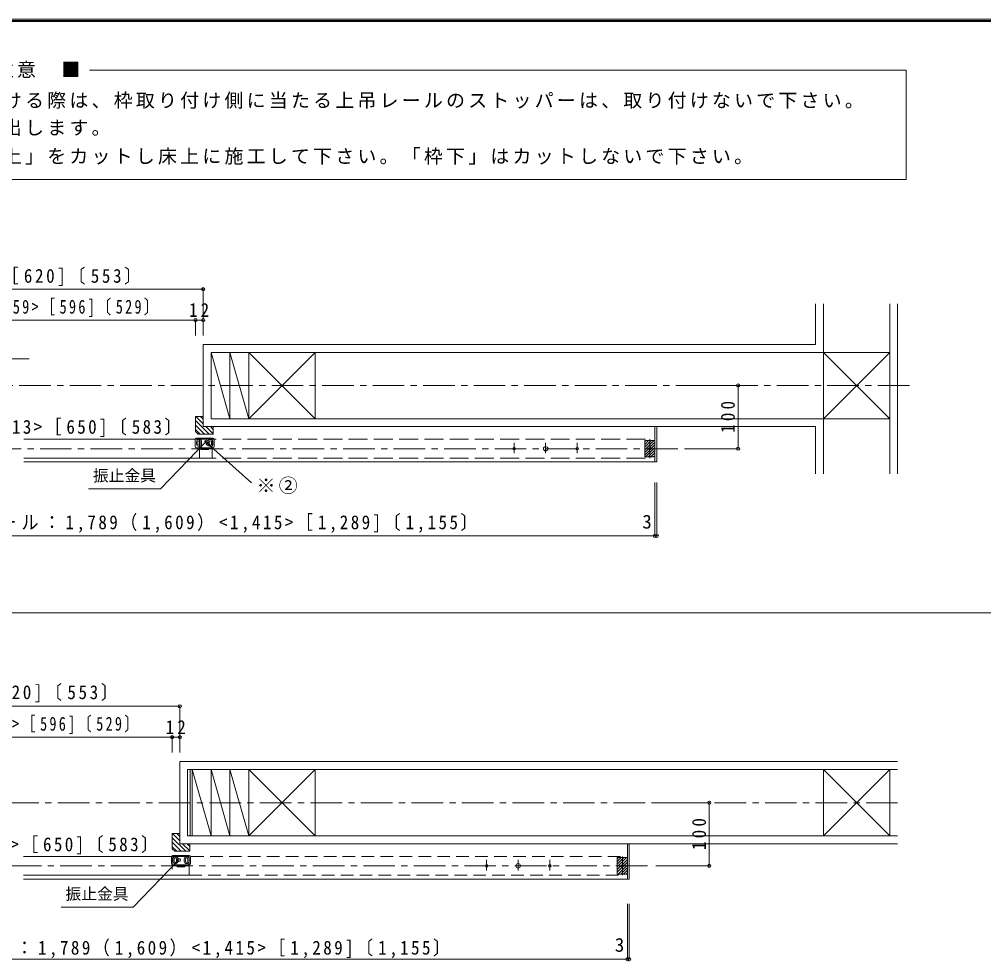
# Model space of a CAD drawing. Units: millimetres at full size, sheet at 1:10; details may follow other scales. Extents: x -2000 to 1900, y -1436 to 1392.
# Drawn here: x -957 to 571, y -99 to 1392 of the extents above; entities that cross this region are included whole.
import ezdxf
from ezdxf.enums import TextEntityAlignment as Align

# ---------------------------------------------------------------- set-up
doc = ezdxf.new("R2010")
doc.units = ezdxf.units.MM
doc.header["$LTSCALE"] = 10
doc.header["$PDMODE"] = 32
doc.header["$PDSIZE"] = 5
for name, pattern in [('CHAIN1', [8, 5, -1, 1, -1]), ('DASHED2', [3, 2, -1]), ('DASHED3', [4, 3, -1])]:
    doc.linetypes.add(name, pattern=pattern)
for name, color, linetype, lineweight in [('0-1_通り芯', 4, 'CHAIN1', 9), ('0-2_柱', 7, 'Continuous', 9), ('0-3_仕上げ', 2, 'Continuous', 9), ('0-4_枠', 3, 'Continuous', 9), ('0-5_ケーシング', 3, 'Continuous', 9), ('0-6_扉', 6, 'Continuous', 9), ('0-7_金物', 7, 'Continuous', 9), ('0-A_文字', 7, 'Continuous', 9), ('0-B_寸法', 7, 'Continuous', 9), ('0-C_ハッチ', 3, 'Continuous', 9), ('0-D_穴', 7, 'Continuous', 9), ('F-1_図枠', 6, 'Continuous', 9)]:
    doc.layers.add(name, color=color, linetype=linetype, lineweight=lineweight)
doc.styles.add('ＭＳ ゴシック', font='')
doc.styles.get('ＭＳ ゴシック').set_extended_font_data('MS Gothic')

msp = doc.modelspace()

# ---------------------------------------------------------------- linework, layer by layer
at = {"layer": '0-1_通り芯'}
for p, q in [((452.81, 811.79), (-1531.22, 811.79)), ((-173.33, 721.15), (-173.33, 704.67)), ((-123.33, 721.15), (-123.33, 704.67)), ((-73.33, 721.15), (-73.33, 704.67)), ((85.94, 711.79), (-1412.43, 711.79)), ((434.17, 151.35), (-1535.03, 151.35)), ((37.95, 51.35), (-1449.43, 51.35)), ((-216.83, 60.71), (-216.83, 44.23)), ((-166.83, 60.71), (-166.83, 44.23)), ((-116.83, 60.71), (-116.83, 44.23))]:
    msp.add_line(p, q, dxfattribs=at)
at = {"layer": '0-2_柱'}
for p, q in [((-653.33, 864.29), (-623.33, 759.29)), ((-623.33, 864.29), (-593.33, 759.29)), ((-623.33, 864.29), (-623.33, 759.29)), ((-593.33, 864.29), (-593.33, 759.29)), ((-488.33, 864.29), (-593.33, 759.29)), ((316.67, 759.29), (316.67, 864.29)), ((421.67, 864.29), (316.67, 864.29)), ((421.67, 864.29), (316.67, 759.29)), ((421.67, 759.29), (316.67, 864.29)), ((421.67, 759.29), (316.67, 759.29)), ((-686.33, 203.85), (-686.33, 98.85)), ((-683.33, 203.85), (-653.33, 98.85)), ((-683.33, 203.85), (-683.33, 98.85)), ((-653.33, 203.85), (-623.33, 98.85)), ((-653.33, 203.85), (-653.33, 98.85)), ((-623.33, 203.85), (-593.33, 98.85)), ((-623.33, 203.85), (-623.33, 98.85)), ((-593.33, 203.85), (-593.33, 98.85)), ((-488.33, 203.85), (-593.33, 98.85)), ((-488.33, 98.85), (-593.33, 203.85)), ((-488.33, 203.85), (-488.33, 98.85)), ((421.67, 98.85), (316.67, 203.85)), ((316.67, 98.85), (316.67, 203.85))]:
    msp.add_line(p, q, dxfattribs=at)
for points in [[(-488.33, 864.29), (-488.33, 759.29), (-593.33, 864.29)], [(421.67, 98.85), (421.67, 203.85), (316.67, 98.85)]]:
    msp.add_lwpolyline(points, dxfattribs=at)
at = {"layer": '0-3_仕上げ'}
for p, q in [((304.17, 941.28), (304.17, 876.79)), ((316.67, 941.28), (316.67, 864.29)), ((421.67, 671.82), (421.67, 941.28)), ((434.17, 671.82), (434.17, 941.28)), ((-665.83, 876.79), (-665.83, 746.79)), ((304.17, 876.79), (-665.83, 876.79)), ((-653.33, 864.29), (-653.33, 759.29)), ((316.67, 864.29), (-653.33, 864.29)), ((-653.33, 759.29), (316.67, 759.29)), ((316.67, 671.82), (316.67, 759.29)), ((-665.83, 746.79), (304.17, 746.79)), ((304.17, 671.82), (304.17, 746.79)), ((434.17, 216.35), (178.54, 216.35)), ((-690.33, 203.85), (-690.33, 98.85)), ((434.17, 203.85), (-690.33, 203.85)), ((-690.33, 98.85), (178.54, 98.85)), ((178.54, 98.85), (434.17, 98.85))]:
    msp.add_line(p, q, dxfattribs=at)
msp.add_lwpolyline([(178.54, 216.35), (-702.83, 216.35), (-702.83, 86.35), (434.17, 86.35)], dxfattribs=at)
at = {"layer": '0-4_枠'}
for p, q in [((49.67, 746.79), (49.67, 690.79)), ((52.67, 746.79), (52.67, 690.79)), ((52.67, 690.79), (-949.83, 690.79)), ((6.17, 86.35), (6.17, 30.35)), ((9.17, 86.35), (9.17, 30.35)), ((6.17, 64.35), (-9.83, 64.35)), ((-9.83, 64.35), (-9.83, 38.35)), ((6.17, 38.35), (-9.83, 38.35)), ((9.17, 30.35), (-950.33, 30.35))]:
    msp.add_line(p, q, dxfattribs=at)
at = {"layer": '0-5_ケーシング'}
for p, q in [((-673.83, 734.79), (-649.83, 734.79)), ((-649.83, 746.79), (-665.83, 746.79)), ((-649.83, 734.79), (-649.83, 746.79)), ((33.67, 724.79), (33.67, 698.79)), ((49.67, 724.79), (33.67, 724.79)), ((49.67, 698.79), (33.67, 698.79)), ((-702.83, 102.35), (-714.83, 102.35)), ((-714.83, 78.35), (-714.83, 102.35)), ((-702.83, 86.35), (-702.83, 102.35)), ((-710.83, 74.35), (-714.83, 78.35)), ((-686.83, 86.35), (-702.83, 86.35)), ((-686.83, 74.35), (-686.83, 86.35)), ((-710.83, 74.35), (-686.83, 74.35))]:
    msp.add_line(p, q, dxfattribs=at)
for points in [[(-673.83, 734.79), (-677.83, 738.79), (-677.83, 762.79)], [(-665.83, 746.79), (-665.83, 762.79), (-677.83, 762.79)]]:
    msp.add_lwpolyline(points, dxfattribs=at)
at = {"layer": '0-6_扉'}
for p, q in [((-949.83, 726.79), (-651.33, 726.79)), ((-651.33, 726.79), (-651.33, 696.79)), ((-949.83, 696.79), (-651.33, 696.79)), ((-950.33, 66.35), (-687.83, 66.35)), ((-687.83, 66.35), (-687.83, 36.35)), ((-1.83, 66.35), (-1.83, 36.35)), ((-950.33, 36.35), (-687.83, 36.35))]:
    msp.add_line(p, q, dxfattribs=at)
at = {"layer": '0-6_扉', "linetype": 'DASHED3'}
for p, q in [((-715.33, 726.79), (41.67, 726.79)), ((-671.33, 726.79), (-671.33, 696.79)), ((41.67, 696.79), (41.67, 726.79)), ((-715.33, 696.79), (41.67, 696.79))]:
    msp.add_line(p, q, dxfattribs=at)
at = {"layer": '0-6_扉', "linetype": 'DASHED2'}
for p, q in [((-714.83, 66.35), (-714.83, 36.35)), ((-714.83, 66.35), (-1.83, 66.35)), ((-687.83, 36.35), (-1.83, 36.35))]:
    msp.add_line(p, q, dxfattribs=at)
at = {"layer": '0-7_金物'}
for p, q in [((-678.33, 715.29), (-678.33, 726.29)), ((-650.33, 728.29), (-676.33, 728.29)), ((-676.33, 722.29), (-676.33, 719.29)), ((-674.33, 722.29), (-674.33, 719.29)), ((-670.33, 719.29), (-670.33, 722.29)), ((-668.33, 722.29), (-668.33, 719.29)), ((-658.33, 719.29), (-658.33, 722.29)), ((-656.33, 722.29), (-656.33, 719.29)), ((-652.33, 719.29), (-652.33, 722.29)), ((-650.33, 719.29), (-650.33, 722.29)), ((-648.33, 726.29), (-648.33, 715.29)), ((-650.33, 713.29), (-676.33, 713.29)), ((-669.33, 712.79), (-669.33, 710.79)), ((-657.83, 710.29), (-668.83, 710.29)), ((-657.33, 712.79), (-657.33, 710.79)), ((-715.83, 54.85), (-715.83, 65.85)), ((-687.83, 67.85), (-713.83, 67.85)), ((-713.83, 61.85), (-713.83, 58.85)), ((-711.83, 61.85), (-711.83, 58.85)), ((-707.83, 58.85), (-707.83, 61.85)), ((-705.83, 61.85), (-705.83, 58.85)), ((-695.83, 58.85), (-695.83, 61.85)), ((-693.83, 61.85), (-693.83, 58.85)), ((-689.83, 58.85), (-689.83, 61.85)), ((-687.83, 58.85), (-687.83, 61.85)), ((-685.83, 65.85), (-685.83, 54.85)), ((-687.83, 52.85), (-713.83, 52.85)), ((-706.83, 52.35), (-706.83, 50.35)), ((-695.33, 49.85), (-706.33, 49.85)), ((-694.83, 52.35), (-694.83, 50.35))]:
    msp.add_line(p, q, dxfattribs=at)
for centre, radius, start, end in [((-676.33, 726.29), 2, 90, 180), ((-672.33, 722.29), 4, 0, 180), ((-672.33, 719.29), 4, 180, 0), ((-672.33, 722.29), 2, 0, 180), ((-672.33, 719.29), 2, 180, 0), ((-654.33, 722.29), 4, 0, 180), ((-654.33, 719.29), 4, 180, 0), ((-654.33, 722.29), 2, 0, 180), ((-654.33, 719.29), 2, 180, 0), ((-650.33, 726.29), 2, 0, 90), ((-676.33, 715.29), 2, 180, 270), ((-668.83, 712.79), 0.5, 90, 180), ((-668.83, 710.79), 0.5, 180, 270), ((-657.83, 712.79), 0.5, 0, 90), ((-657.83, 710.79), 0.5, 270, 0), ((-650.33, 715.29), 2, 270, 0), ((-713.83, 65.85), 2, 90, 180), ((-709.83, 61.85), 4, 0, 180), ((-709.83, 61.85), 2, 0, 180), ((-691.83, 61.85), 4, 0, 180), ((-691.83, 61.85), 2, 0, 180), ((-687.83, 65.85), 2, 0, 90), ((-713.83, 54.85), 2, 180, 270), ((-709.83, 58.85), 4, 180, 0), ((-709.83, 58.85), 2, 180, 0), ((-706.33, 52.35), 0.5, 90, 180), ((-706.33, 50.35), 0.5, 180, 270), ((-691.83, 58.85), 4, 180, 0), ((-695.33, 52.35), 0.5, 0, 90), ((-695.33, 50.35), 0.5, 270, 0), ((-691.83, 58.85), 2, 180, 0), ((-687.83, 54.85), 2, 270, 0)]:
    msp.add_arc(centre, radius, start, end, dxfattribs=at)
at = {"layer": '0-A_文字'}
for p, q in [((-845.85, 1311.28), (447.83, 1311.28)), ((447.83, 1311.28), (447.83, 1138.16)), ((447.83, 1138.16), (-1406.74, 1138.16)), ((-733.36, 648.33), (-660.8, 722.96)), ((-658.44, 719.51), (-589.29, 657.51)), ((-847.37, 648.33), (-733.36, 648.33)), ((-776.76, -13.91), (-704.2, 60.72)), ((-890.78, -13.91), (-776.76, -13.91))]:
    msp.add_line(p, q, dxfattribs=at)
msp.add_lwpolyline([(-1379.79, 833.22), (-1292.58, 853.93), (-941.33, 853.93)], dxfattribs=at)
for p in [(-660.8, 722.96), (-658.44, 719.51), (-704.2, 60.72)]:
    msp.add_point(p, dxfattribs=at)
at = {"layer": '0-B_寸法', "color": 4}
for p, q in [((-665.83, 964.39), (-1348.83, 964.39)), ((-665.83, 964.39), (-665.83, 891.11)), ((-677.83, 915.53), (-1336.83, 915.53)), ((-677.83, 915.53), (-677.83, 891.11)), ((-677.83, 915.53), (-665.83, 915.53)), ((181.5, 811.79), (96.63, 811.79)), ((181.5, 811.79), (181.5, 711.79)), ((181.5, 711.79), (96.63, 711.79)), ((49.67, 573.68), (49.67, 658.41)), ((52.67, 573.68), (52.67, 658.41)), ((-1365.33, 573.68), (49.67, 573.68)), ((49.67, 573.68), (52.67, 573.68)), ((-1385.83, 303.95), (-702.83, 303.95)), ((-702.83, 303.95), (-702.83, 230.67)), ((-1373.83, 255.09), (-702.83, 255.09)), ((-714.83, 255.09), (-714.83, 230.67)), ((135.86, 151.35), (50.98, 151.35)), ((135.86, 151.35), (135.86, 51.35)), ((135.86, 51.35), (50.98, 51.35)), ((6.17, -96.34), (6.17, -8.88)), ((9.17, -96.34), (9.17, -8.88)), ((-1408.83, -96.34), (6.17, -96.34)), ((6.17, -96.34), (9.17, -96.34))]:
    msp.add_line(p, q, dxfattribs=at)
at = {"layer": '0-B_寸法'}
for p in [(-665.83, 964.39), (-677.83, 915.53), (-665.83, 915.53), (181.5, 811.79), (181.5, 711.79), (49.67, 573.68), (52.67, 573.68), (-702.83, 303.95), (-714.83, 255.09), (-702.83, 255.09), (135.86, 151.35), (135.86, 51.35), (6.17, -96.34), (9.17, -96.34)]:
    msp.add_point(p, dxfattribs=at)
at = {"layer": '0-C_ハッチ', "color": 4}
for p, q in [((-656.35, 734.79), (-677.83, 756.27)), ((-663.42, 734.79), (-677.83, 749.19)), ((-665.83, 751.34), (-677.28, 762.79)), ((-665.83, 758.41), (-670.21, 762.79)), ((-670.5, 734.79), (-677.83, 742.12)), ((-649.83, 735.34), (-661.28, 746.79)), ((-649.83, 742.41), (-654.21, 746.79)), ((-693.35, 74.35), (-714.83, 95.83)), ((-702.83, 90.9), (-714.28, 102.35)), ((-702.83, 97.97), (-707.21, 102.35)), ((-700.42, 74.35), (-714.83, 88.76)), ((-707.5, 74.35), (-714.83, 81.68)), ((-686.83, 74.9), (-698.28, 86.35)), ((-686.83, 81.97), (-691.21, 86.35))]:
    msp.add_line(p, q, dxfattribs=at)
at = {"layer": '0-C_ハッチ', "color": 7}
for p, q in [((48.23, 724.79), (33.67, 710.23)), ((43.99, 724.79), (33.67, 714.47)), ((39.74, 724.79), (33.67, 718.71)), ((35.5, 724.79), (33.67, 722.96)), ((49.67, 721.99), (33.67, 705.99)), ((49.67, 717.74), (33.67, 701.74)), ((49.67, 713.5), (34.96, 698.79)), ((49.67, 709.26), (39.2, 698.79)), ((49.67, 705.02), (43.44, 698.79)), ((49.67, 700.77), (47.68, 698.79)), ((4.73, 64.35), (-9.83, 49.79)), ((0.49, 64.35), (-9.83, 54.03)), ((-3.76, 64.35), (-9.83, 58.27)), ((-8, 64.35), (-9.83, 62.52)), ((6.17, 61.55), (-9.83, 45.55)), ((6.17, 57.3), (-9.83, 41.3)), ((6.17, 53.06), (-8.54, 38.35)), ((6.17, 48.82), (-4.3, 38.35)), ((6.17, 44.58), (-0.06, 38.35)), ((6.17, 40.33), (4.18, 38.35))]:
    msp.add_line(p, q, dxfattribs=at)
at = {"layer": '0-C_ハッチ', "color": 5}
msp.add_circle((41.67, 711.79), 2, dxfattribs=at)
at = {"layer": '0-D_穴', "color": 5}
for centre, radius in [((-173.33, 711.79), 2), ((-123.33, 711.79), 3.5), ((-73.33, 711.79), 2), ((-216.83, 51.35), 2), ((-166.83, 51.35), 3.5), ((-116.83, 51.35), 2), ((-1.83, 51.35), 2)]:
    msp.add_circle(centre, radius, dxfattribs=at)
at = {"layer": 'F-1_図枠'}
for p, q in [((-2000, 1391.67), (1900, 1391.67)), ((-2000, 1390), (1900, 1390)), ((-2000, 1388.33), (1900, 1388.33)), ((-2000, 451.83), (747.8, 451.83))]:
    msp.add_line(p, q, dxfattribs=at)

# ---------------------------------------------------------------- texts
at = {"layer": '0-A_文字', "style": 'ＭＳ ゴシック'}
for p in [(-840.46, 654.55), (-883.87, -7.69)]:
    msp.add_text('振止金具', height=18.33, dxfattribs=at).set_placement(p, align=Align.BOTTOM_LEFT)
at = {"layer": '0-A_文字', "char_height": 21.99, "attachment_point": 7, "style": 'ＭＳ ゴシック'}
for s, insert in [('\\T1.17;■\u3000ご注意\u3000■', (-1101.05, 1298.87)), ('\\T1.17;※①\u3000カマ錠枠を取り付ける際は、枠取り付け側に当たる上吊レールのストッパーは、取り付けないで下さい。', (-1368.96, 1249.76)), ('\\T1.17;※②\u3000振止金具が一部露出します。', (-1368.96, 1206.53)), ('\\T1.17;※③\u3000カマ錠枠は、「枠上」をカットし床上に施工して下さい。「枠下」はカットしないで下さい。', (-1368.96, 1161.32)), ('\\T1.28;\\W0.9;ＤＷ：900（810）<713>［650]〔583〕', (-1279.3, 730.36)), ('\\T1.17;※②', (-581.18, 639.94)), ('\\T1.28;\\W0.9;ＤＷ：900（810）<713>［650]〔583〕', (-1316.33, 69.35))]:
    msp.add_mtext(s, dxfattribs=dict(at, insert=insert))
at = {"layer": '0-B_寸法', "style": 'ＭＳ ゴシック'}
for p in [(29.77, 578.68), (-13.73, -91.34)]:
    msp.add_text('3', height=21.99, dxfattribs=at).set_placement(p, align=Align.BOTTOM_LEFT)
at = {"layer": '0-B_寸法', "char_height": 21.99, "attachment_point": 7, "style": 'ＭＳ ゴシック'}
for s, insert in [('\\T1.31;\\W0.9;870（780）<683>［620]〔553〕', (-1249.83, 969.39)), ('\\T1.32;\\W0.75;有効開口：846（756）<659>［596]〔529〕', (-1293.58, 920.53)), ('\\T1.36;\\W0.9;12', (-688.08, 920.53)), ('\\T1.29;\\W0.9;上吊レール：1,789（1,609）<1,415>［1,289]〔1,155〕', (-1092.83, 578.68)), ('\\T1.31;\\W0.9;870（780）<683>［620]〔553〕', (-1286.83, 310.15)), ('\\T1.32;\\W0.75;有効開口：846（756）<659>［596]〔529〕', (-1324.58, 260.26)), ('\\T1.36;\\W0.9;12', (-725.08, 260.09)), ('\\T1.29;\\W0.9;上吊レール：1,789（1,609）<1,415>［1,289]〔1,155〕', (-1136.33, -94.87))]:
    msp.add_mtext(s, dxfattribs=dict(at, insert=insert))
at = {"layer": '0-B_寸法', "char_height": 21.99, "attachment_point": 7, "rotation": 90, "style": 'ＭＳ ゴシック'}
for insert in [(176.5, 736.79), (130.86, 76.35)]:
    msp.add_mtext('\\T1.38;\\W0.9;100', dxfattribs=dict(at, insert=insert))

doc.saveas('drawing.dxf')
